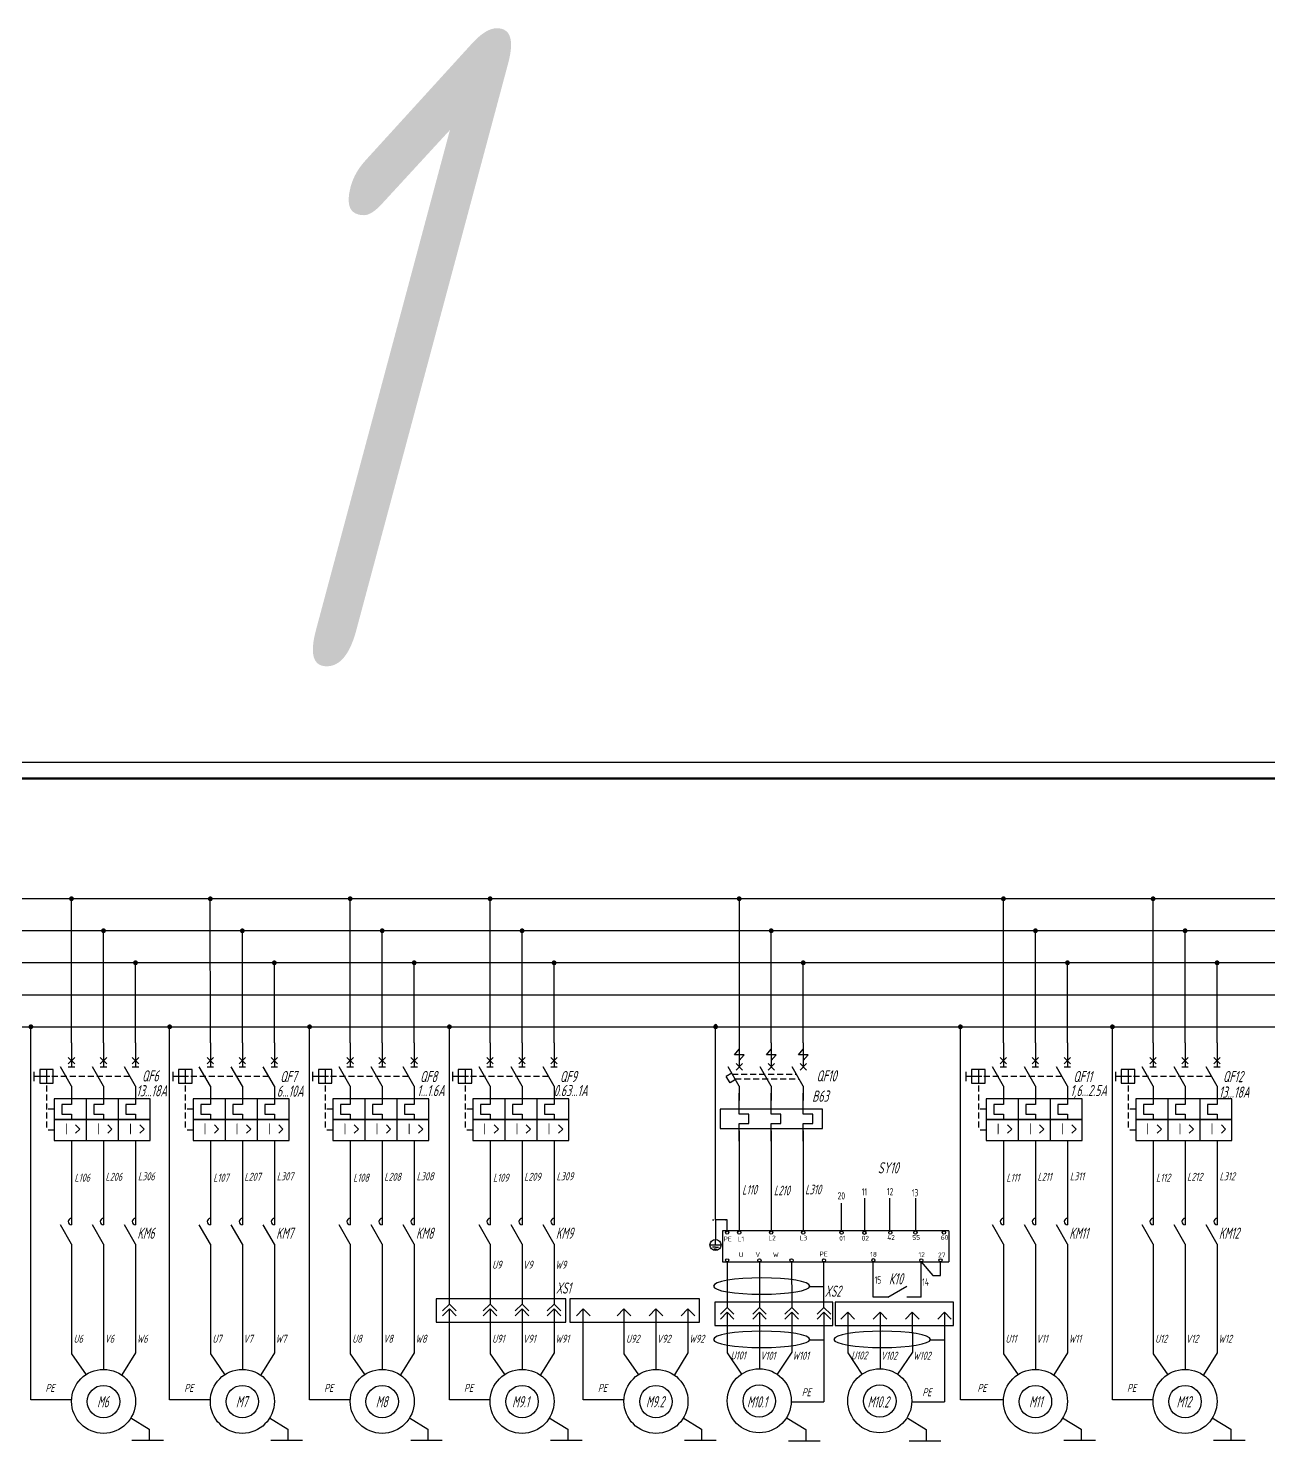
# Model space of a CAD drawing. Header units: millimetres. Extents: x 14016 to 19364, y 4274 to 5404.
# Drawn here: x 15645.3 to 16032.9, y 4655.7 to 5096.9 of the extents above; entities that cross this region are included whole.
import ezdxf

# ---------------------------------------------------------------- set-up
doc = ezdxf.new("R2010")
doc.units = ezdxf.units.MM
doc.header["$LTSCALE"] = 15
for name, pattern in [('DOT', [0.25, 0, -0.25]), ('HIDDEN2', [0.1875, 0.125, -0.0625]), ('K5LT_BASIC', [0])]:
    doc.linetypes.add(name, pattern=pattern)
doc.layers.add('0.35 TEXT', color=7, linetype='Continuous', lineweight=35)
doc.layers.add('LWT 0.6', color=7, linetype='Continuous', lineweight=50)
doc.layers.add('ШТРИХОВАЯ 2', color=7, linetype='HIDDEN2')
doc.styles.add('33', font='gost.shx', dxfattribs={"width": 0.7, "oblique": 15, "height": 3.5})
doc.styles.add('34', font='gost.shx', dxfattribs={"width": 0.8, "oblique": 15, "height": 3.5})
doc.styles.add('OPIS', font='TXT.SHX', dxfattribs={"height": 1.5})

# ---------------------------------------------------------------- blocks, each defined once
blk = doc.blocks.new('UZIEMIENIE')
for p, q in [((0, 0), (4.85, 0)), ((2.43, 0), (2.43, 2.43)), ((2.43, -0.92), (1.05, -0.92)), ((2.43, -1.78), (1.64, -1.78)), ((2.43, -0.92), (3.8, -0.92)), ((2.43, -1.78), (3.21, -1.78))]:
    blk.add_line(p, q)
blk.add_circle((2.43, 0), 2.43)
blk = doc.blocks.new('НР контакт')
at = {"linetype": 'K5LT_BASIC'}
for p, q in [((4.5, 0), (0, 0)), ((4.5, 0), (10.5, 3.46)), ((15, 0), (10.5, 0))]:
    blk.add_line(p, q, dxfattribs=at)
blk = doc.blocks.new('Реле тепловое 3 ф')
at = {"linetype": 'K5LT_BASIC'}
for p, q in [((0, -6.5), (0, 0)), ((10, -6.5), (10, 0)), ((20, -6.5), (20, 0)), ((6, -5), (-6, -5)), ((-6, -5), (-6, -11)), ((3, -6.5), (0, -6.5)), ((3, -9.5), (3, -6.5)), ((16, -5), (4, -5)), ((13, -6.5), (10, -6.5)), ((13, -9.5), (13, -6.5)), ((26, -5), (14, -5)), ((23, -6.5), (20, -6.5)), ((23, -9.5), (23, -6.5)), ((26, -11), (26, -5)), ((-6, -11), (6, -11)), ((0, -9.5), (3, -9.5)), ((0, -15), (0, -9.5)), ((4, -11), (16, -11)), ((10, -9.5), (13, -9.5)), ((10, -15), (10, -9.5)), ((14, -11), (26, -11)), ((20, -9.5), (23, -9.5)), ((20, -15), (20, -9.5))]:
    blk.add_line(p, q, dxfattribs=at)
blk = doc.blocks.new('Контактор 3 ф')
at = {"linetype": 'K5LT_BASIC'}
for p, q in [((0, 0), (0, -4.5)), ((10, 0), (10, -4.5)), ((20, 0), (20, -4.5)), ((0, -10.5), (-3.46, -4.5)), ((10, -10.5), (6.54, -4.5)), ((20, -10.5), (16.54, -4.5)), ((0, -10.5), (0, -15)), ((10, -10.5), (10, -15)), ((20, -10.5), (20, -15))]:
    blk.add_line(p, q, dxfattribs=at)
for centre in [(0, -3.5), (10, -3.5), (20, -3.5)]:
    blk.add_arc(centre, 1, 90, 270, dxfattribs=at)
blk = doc.blocks.new('QF+KK')
for p, q in [((0, 0), (0, -7.5)), ((10, 0), (10, -7.5)), ((20, 0), (20, -7.5)), ((-7.83, -8.38), (-7.83, -12.62)), ((0, -13.5), (-3.46, -7.5)), ((-1, -6.54), (1, -4.54)), ((-1, -4.54), (1, -6.54)), ((-1, -7.5), (1, -7.5)), ((10, -13.5), (6.54, -7.5)), ((9, -6.54), (11, -4.54)), ((9, -4.54), (11, -6.54)), ((9, -7.5), (11, -7.5)), ((20, -13.5), (16.54, -7.5)), ((19, -6.54), (21, -4.54)), ((19, -4.54), (21, -6.54)), ((19, -7.5), (21, -7.5)), ((-11.63, -11.98), (-11.63, -9.02)), ((-9.6, -10.5), (-11.63, -10.5)), ((-6.78, -10.5), (-9.95, -10.5)), ((0, -13.5), (0, -18)), ((4.62, -17.5), (4.62, -24)), ((10, -13.5), (10, -18)), ((14.62, -17.5), (14.62, -24)), ((20, -13.5), (20, -18)), ((0, -19.25), (-3, -19.25)), ((-3, -19.25), (-3, -22.25)), ((0, -18), (0, -19.25)), ((10, -19.25), (7, -19.25)), ((7, -19.25), (7, -22.25)), ((10, -18), (10, -19.25)), ((20, -19.25), (17, -19.25)), ((17, -19.25), (17, -22.25)), ((20, -18), (20, -19.25)), ((-3, -22.25), (0, -22.25)), ((0, -22.25), (0, -24)), ((1.29, -25.61), (2.6, -26.93)), ((4.62, -24), (4.62, -30.5)), ((7, -22.25), (10, -22.25)), ((10, -22.25), (10, -24)), ((11.31, -25.61), (12.63, -26.93)), ((14.62, -24), (14.62, -30.5)), ((17, -22.25), (20, -22.25)), ((20, -22.25), (20, -24)), ((21.37, -25.61), (22.68, -26.93)), ((0, -30.5), (0, -38)), ((2.6, -26.93), (1.29, -28.24)), ((10, -30.5), (10, -38)), ((12.63, -26.93), (11.31, -28.24)), ((20, -30.5), (20, -38)), ((22.68, -26.93), (21.37, -28.24))]:
    blk.add_line(p, q)
for points in [[(-9.95, -12.62), (-5.71, -12.62), (-5.71, -8.38), (-9.95, -8.38)], [(-5.38, -24), (24.62, -24), (24.62, -17.5), (-5.38, -17.5)], [(-5.38, -30.5), (24.62, -30.5), (24.62, -24), (-5.38, -24)]]:
    blk.add_lwpolyline(points, close=True)
at = {"layer": 'ШТРИХОВАЯ 2'}
for p, q in [((18.27, -10.5), (-7.83, -10.5)), ((-7.83, -10.5), (-7.83, -27.25)), ((-5.38, -20.75), (-7.83, -20.75)), ((-5.38, -27.25), (-7.83, -27.25))]:
    blk.add_line(p, q, dxfattribs=at)
at = {"layer": '0.35 TEXT', "style": '34', "width": 0.75}
for p in [(-2, -28.65), (8.03, -28.65), (18.08, -28.65)]:
    blk.add_text('I ', height=3.5, dxfattribs=at).set_placement(p)

msp = doc.modelspace()

# ---------------------------------------------------------------- linework, layer by layer
for p, q in [((16477, 4867.56, -0.02), (15216, 4867.56, -0.02)), ((16455.42, 4824.98, -0.02), (15281.21, 4824.98, -0.02)), ((15658.81, 4779.98, -0.02), (15658.8, 4824.98, -0.02)), ((15702.19, 4779.98, -0.02), (15702.18, 4824.98, -0.02)), ((15745.89, 4779.98, -0.02), (15745.89, 4824.98, -0.02)), ((15789.61, 4779.98, -0.02), (15789.6, 4824.98, -0.02)), ((15867.46, 4825, -0.02), (15867.46, 4774.54, -0.02)), ((15950.02, 4779.98, -0.02), (15950.02, 4824.98, -0.02)), ((15996.78, 4779.98, -0.02), (15996.78, 4824.98, -0.02)), ((16455.42, 4814.98, -0.02), (15281.21, 4814.98, -0.02)), ((15668.81, 4779.98, -0.02), (15668.81, 4814.98, -0.02)), ((15712.19, 4779.98, -0.02), (15712.19, 4814.98, -0.02)), ((15755.89, 4779.98, -0.02), (15755.89, 4814.98, -0.02)), ((15799.61, 4779.98, -0.02), (15799.61, 4814.98, -0.02)), ((15877.46, 4779.98, -0.02), (15877.46, 4814.98, -0.02)), ((15960.02, 4779.98, -0.02), (15960.02, 4814.98, -0.02)), ((16006.78, 4779.98, -0.02), (16006.78, 4814.98, -0.02)), ((16455.42, 4804.98, -0.02), (15281.21, 4804.98, -0.02)), ((15678.81, 4779.98, -0.02), (15678.81, 4804.98, -0.02)), ((15722.19, 4779.98, -0.02), (15722.19, 4804.98, -0.02)), ((15765.89, 4779.98, -0.02), (15765.89, 4804.98, -0.02)), ((15809.61, 4779.98, -0.02), (15809.61, 4804.98, -0.02)), ((15887.46, 4779.98, -0.02), (15887.46, 4804.98, -0.02)), ((15970.02, 4779.98, -0.02), (15970.02, 4804.98, -0.02)), ((16016.78, 4779.98, -0.02), (16016.78, 4804.98, -0.02)), ((15281.21, 4794.98, -0.02), (16455.42, 4794.98, -0.02)), ((15253.76, 4784.98, -0.02), (16455.42, 4784.98, -0.02)), ((15646.1, 4668.42, -0.02), (15646.1, 4785.36, -0.02)), ((15689.48, 4668.42, -0.02), (15689.48, 4785.36, -0.02)), ((15733.19, 4668.42, -0.02), (15733.19, 4785.36, -0.02)), ((15776.9, 4698.34, -0.02), (15776.9, 4785.36, -0.02)), ((15860.08, 4724.68, -0.02), (15860.08, 4785.36, -0.02)), ((15936.58, 4668.42, -0.02), (15936.58, 4785.36, -0.02)), ((15984.08, 4668.42, -0.02), (15984.08, 4785.36, -0.02)), ((15658.81, 4779.98, -0.02), (15658.81, 4772.48, -0.02)), ((15668.81, 4779.98, -0.02), (15668.81, 4772.48, -0.02)), ((15678.81, 4779.98, -0.02), (15678.81, 4772.48, -0.02)), ((15702.19, 4779.98, -0.02), (15702.19, 4772.48, -0.02)), ((15712.19, 4779.98, -0.02), (15712.19, 4772.48, -0.02)), ((15722.19, 4779.98, -0.02), (15722.19, 4772.48, -0.02)), ((15745.89, 4779.98, -0.02), (15745.89, 4772.48, -0.02)), ((15755.89, 4779.98, -0.02), (15755.89, 4772.48, -0.02)), ((15765.89, 4779.98, -0.02), (15765.89, 4772.48, -0.02)), ((15789.61, 4779.98, -0.02), (15789.61, 4772.48, -0.02)), ((15799.61, 4779.98, -0.02), (15799.61, 4772.48, -0.02)), ((15809.61, 4779.98, -0.02), (15809.61, 4772.48, -0.02)), ((15867.46, 4779.98, -0.02), (15867.46, 4772.48, -0.02)), ((15877.46, 4779.98, -0.02), (15877.46, 4772.48, -0.02)), ((15887.46, 4779.98, -0.02), (15887.46, 4772.48, -0.02)), ((15950.02, 4779.98, -0.02), (15950.02, 4772.48, -0.02)), ((15960.02, 4779.98, -0.02), (15960.02, 4772.48, -0.02)), ((15970.02, 4779.98, -0.02), (15970.02, 4772.48, -0.02)), ((15996.78, 4779.98, -0.02), (15996.78, 4772.48, -0.02)), ((16006.78, 4779.98, -0.02), (16006.78, 4772.48, -0.02)), ((16016.78, 4779.98, -0.02), (16016.78, 4772.48, -0.02)), ((15865.96, 4776.23, -0.02), (15867.46, 4777.98, -0.02)), ((15868.96, 4776.23, -0.02), (15865.96, 4776.23, -0.02)), ((15867.46, 4774.48, -0.02), (15868.96, 4776.23, -0.02)), ((15875.96, 4776.23, -0.02), (15877.46, 4777.98, -0.02)), ((15878.96, 4776.23, -0.02), (15875.96, 4776.23, -0.02)), ((15877.46, 4774.48, -0.02), (15878.96, 4776.23, -0.02)), ((15885.96, 4776.23, -0.02), (15887.46, 4777.98, -0.02)), ((15888.96, 4776.23, -0.02), (15885.96, 4776.23, -0.02)), ((15887.46, 4774.48, -0.02), (15888.96, 4776.23, -0.02)), ((15865.15, 4770.48, -0.02), (15863.42, 4769.48, -0.02)), ((15867.46, 4766.48, -0.02), (15864, 4772.48, -0.02)), ((15866.46, 4771.48, -0.02), (15868.46, 4773.48, -0.02)), ((15866.46, 4773.48, -0.02), (15868.46, 4771.48, -0.02)), ((15877.46, 4766.48, -0.02), (15874, 4772.48, -0.02)), ((15876.46, 4771.48, -0.02), (15878.46, 4773.48, -0.02)), ((15876.46, 4773.48, -0.02), (15878.46, 4771.48, -0.02)), ((15887.46, 4766.48, -0.02), (15884, 4772.48, -0.02)), ((15886.46, 4771.48, -0.02), (15888.46, 4773.48, -0.02)), ((15886.46, 4773.48, -0.02), (15888.46, 4771.48, -0.02)), ((15864.58, 4767.48, -0.02), (15863.42, 4769.48, -0.02)), ((15866.31, 4768.48, -0.02), (15864.58, 4767.48, -0.02)), ((15867.46, 4766.48, -0.02), (15867.46, 4761.98, -0.02)), ((15877.46, 4766.48, -0.02), (15877.46, 4761.98, -0.02)), ((15887.46, 4766.48, -0.02), (15887.46, 4761.98, -0.02)), ((15658.81, 4749.48, -0.02), (15658.81, 4727.62, -0.02)), ((15668.81, 4749.48, -0.02), (15668.81, 4727.62, -0.02)), ((15678.81, 4749.48, -0.02), (15678.81, 4727.62, -0.02)), ((15702.19, 4749.48, -0.02), (15702.19, 4727.62, -0.02)), ((15712.19, 4749.48, -0.02), (15712.19, 4727.62, -0.02)), ((15722.19, 4749.48, -0.02), (15722.19, 4727.62, -0.02)), ((15745.89, 4749.48, -0.02), (15745.89, 4727.62, -0.02)), ((15755.89, 4749.48, -0.02), (15755.89, 4727.62, -0.02)), ((15765.89, 4749.48, -0.02), (15765.89, 4727.62, -0.02)), ((15789.61, 4749.48, -0.02), (15789.61, 4727.62, -0.02)), ((15799.61, 4749.48, -0.02), (15799.61, 4727.62, -0.02)), ((15809.61, 4749.48, -0.02), (15809.61, 4727.62, -0.02)), ((15867.46, 4752.48, -0.02), (15867.46, 4735.95, -0.02)), ((15877.46, 4752.48, -0.02), (15877.46, 4735.95, -0.02)), ((15887.46, 4752.48, -0.02), (15887.46, 4735.95, -0.02)), ((15950.02, 4749.48, -0.02), (15950.02, 4727.62, -0.02)), ((15960.02, 4749.48, -0.02), (15960.02, 4727.62, -0.02)), ((15970.02, 4749.48, -0.02), (15970.02, 4727.62, -0.02)), ((15996.78, 4749.48, -0.02), (15996.78, 4727.62, -0.02)), ((16006.78, 4749.48, -0.02), (16006.78, 4727.62, -0.02)), ((16016.78, 4749.48, -0.02), (16016.78, 4727.62, -0.02)), ((15867.46, 4735.95, -0.02), (15867.46, 4721.19, -0.02)), ((15877.46, 4735.95, -0.02), (15877.46, 4721.19, -0.02)), ((15887.46, 4735.95, -0.02), (15887.46, 4721.19, -0.02)), ((15906.59, 4731.45, -0.02), (15906.58, 4721.19, -0.02)), ((15922.52, 4731.45, -0.02), (15922.52, 4721.19, -0.02)), ((15863.69, 4724.68, -0.02), (15860.08, 4724.68, -0.02)), ((15863.69, 4721.19, -0.02), (15863.69, 4724.68, -0.02)), ((15658.81, 4712.58, -0.02), (15658.81, 4682.85, -0.02)), ((15668.81, 4712.59, -0.02), (15668.81, 4677.95, -0.02)), ((15678.81, 4712.62, -0.02), (15678.81, 4683.12, -0.02)), ((15702.19, 4712.58, -0.02), (15702.19, 4682.85, -0.02)), ((15712.19, 4712.59, -0.02), (15712.19, 4677.95, -0.02)), ((15722.19, 4712.62, -0.02), (15722.19, 4683.12, -0.02)), ((15745.89, 4712.58, -0.02), (15745.89, 4682.85, -0.02)), ((15755.89, 4712.59, -0.02), (15755.89, 4677.95, -0.02)), ((15765.89, 4712.62, -0.02), (15765.89, 4683.12, -0.02)), ((15789.61, 4712.58, -0.02), (15789.61, 4698.34, -0.02)), ((15799.61, 4712.59, -0.02), (15799.61, 4698.34, -0.02)), ((15809.61, 4712.62, -0.02), (15809.61, 4698.34, -0.02)), ((15862.21, 4711.52, -0.02), (15932.95, 4711.52, -0.02)), ((15863.68, 4711.53, -0.02), (15863.68, 4697.28, -0.02)), ((15873.78, 4711.5, -0.02), (15873.78, 4697.28, -0.02)), ((15883.82, 4711.53, -0.02), (15883.86, 4697.28, -0.02)), ((15909.36, 4700.51, -0.02), (15909.36, 4711.52, -0.02)), ((15924.35, 4705.25, -0.02), (15924.35, 4711.52, -0.02)), ((15950.02, 4712.58, -0.02), (15950.02, 4682.85, -0.02)), ((15960.02, 4712.59, -0.02), (15960.02, 4677.95, -0.02)), ((15970.02, 4712.62, -0.02), (15970.02, 4683.12, -0.02)), ((15996.78, 4712.58, -0.02), (15996.78, 4682.85, -0.02)), ((16006.78, 4712.59, -0.02), (16006.78, 4677.95, -0.02)), ((16016.78, 4712.62, -0.02), (16016.78, 4683.12, -0.02)), ((15924.36, 4700.51, -0.02), (15924.35, 4707.83, -0.02)), ((15889.52, 4703.85, -0.02), (15893.92, 4703.85, -0.02)), ((15893.92, 4697.28, -0.02), (15893.92, 4703.85, -0.02)), ((15776.9, 4698.34, -0.02), (15774.78, 4696.22, -0.02)), ((15776.9, 4696.84, -0.02), (15774.78, 4694.72, -0.02)), ((15776.9, 4698.34, -0.02), (15779.02, 4696.22, -0.02)), ((15776.9, 4696.84, -0.02), (15779.02, 4694.72, -0.02)), ((15776.9, 4668.42, -0.02), (15776.9, 4696.84, -0.02)), ((15789.61, 4698.34, -0.02), (15787.49, 4696.22, -0.02)), ((15789.61, 4696.84, -0.02), (15787.49, 4694.72, -0.02)), ((15789.61, 4698.34, -0.02), (15791.73, 4696.22, -0.02)), ((15789.61, 4696.84, -0.02), (15791.73, 4694.72, -0.02)), ((15789.61, 4696.84, -0.02), (15789.61, 4682.85, -0.02)), ((15799.61, 4698.34, -0.02), (15797.49, 4696.22, -0.02)), ((15799.61, 4696.84, -0.02), (15797.49, 4694.72, -0.02)), ((15799.61, 4698.34, -0.02), (15801.73, 4696.22, -0.02)), ((15799.61, 4696.84, -0.02), (15801.73, 4694.72, -0.02)), ((15799.61, 4696.84, -0.02), (15799.61, 4677.95, -0.02)), ((15809.61, 4698.34, -0.02), (15807.49, 4696.22, -0.02)), ((15809.61, 4696.84, -0.02), (15807.49, 4694.72, -0.02)), ((15809.61, 4698.34, -0.02), (15811.73, 4696.22, -0.02)), ((15809.61, 4696.84, -0.02), (15811.73, 4694.72, -0.02)), ((15809.61, 4696.84, -0.02), (15809.61, 4683.12, -0.02)), ((15818.74, 4696.84, -0.02), (15816.62, 4694.72, -0.02)), ((15818.74, 4696.84, -0.02), (15820.86, 4694.72, -0.02)), ((15818.74, 4668.42, -0.02), (15818.74, 4696.84, -0.02)), ((15831.45, 4696.84, -0.02), (15829.33, 4694.72, -0.02)), ((15831.45, 4696.84, -0.02), (15833.57, 4694.72, -0.02)), ((15831.45, 4696.84, -0.02), (15831.45, 4682.85, -0.02)), ((15841.45, 4696.84, -0.02), (15839.33, 4694.72, -0.02)), ((15841.45, 4696.84, -0.02), (15843.57, 4694.72, -0.02)), ((15841.45, 4696.84, -0.02), (15841.45, 4677.95, -0.02)), ((15851.45, 4696.84, -0.02), (15849.33, 4694.72, -0.02)), ((15851.45, 4696.84, -0.02), (15853.57, 4694.72, -0.02)), ((15851.45, 4696.84, -0.02), (15851.45, 4683.12, -0.02)), ((15863.68, 4697.28, -0.02), (15861.56, 4695.16, -0.02)), ((15863.68, 4695.78, -0.02), (15861.56, 4693.66, -0.02)), ((15863.68, 4695.78, -0.02), (15863.67, 4683.07, -0.02)), ((15863.68, 4697.28, -0.02), (15865.8, 4695.16, -0.02)), ((15863.68, 4695.78, -0.02), (15865.8, 4693.66, -0.02)), ((15873.78, 4697.28, -0.02), (15871.66, 4695.16, -0.02)), ((15873.78, 4695.78, -0.02), (15871.66, 4693.66, -0.02)), ((15873.78, 4697.28, -0.02), (15875.9, 4695.16, -0.02)), ((15873.78, 4695.78, -0.02), (15873.78, 4678.13, -0.02)), ((15873.78, 4695.78, -0.02), (15875.9, 4693.66, -0.02)), ((15883.86, 4697.28, -0.02), (15881.74, 4695.16, -0.02)), ((15883.86, 4695.78, -0.02), (15881.74, 4693.66, -0.02)), ((15883.86, 4697.28, -0.02), (15885.99, 4695.16, -0.02)), ((15883.86, 4695.78, -0.02), (15885.99, 4693.66, -0.02)), ((15883.87, 4695.77, -0.02), (15883.91, 4683.3, -0.02)), ((15893.92, 4697.28, -0.02), (15891.8, 4695.16, -0.02)), ((15893.92, 4695.78, -0.02), (15891.8, 4693.66, -0.02)), ((15893.92, 4697.28, -0.02), (15896.05, 4695.16, -0.02)), ((15893.92, 4695.78, -0.02), (15896.05, 4693.66, -0.02)), ((15901.35, 4695.78, -0.02), (15899.23, 4693.66, -0.02)), ((15901.35, 4695.78, -0.02), (15901.35, 4683.07, -0.02)), ((15901.35, 4695.78, -0.02), (15903.47, 4693.66, -0.02)), ((15911.45, 4695.78, -0.02), (15909.33, 4693.66, -0.02)), ((15911.45, 4695.78, -0.02), (15911.45, 4678.13, -0.02)), ((15911.45, 4695.78, -0.02), (15913.57, 4693.66, -0.02)), ((15921.54, 4695.78, -0.02), (15919.42, 4693.66, -0.02)), ((15921.54, 4695.78, -0.02), (15923.66, 4693.66, -0.02)), ((15921.55, 4695.77, -0.02), (15921.58, 4683.3, -0.02)), ((15931.6, 4695.78, -0.02), (15929.48, 4693.66, -0.02)), ((15931.6, 4695.78, -0.02), (15933.72, 4693.66, -0.02)), ((15889.52, 4687.2, -0.02), (15893.92, 4687.2, -0.02)), ((15927.19, 4687.2, -0.02), (15931.6, 4687.2, -0.02)), ((15658.81, 4682.85, -0.02), (15663.39, 4676.24, -0.02)), ((15678.81, 4683.12, -0.02), (15674.55, 4676.26, -0.02)), ((15702.19, 4682.85, -0.02), (15706.77, 4676.24, -0.02)), ((15722.19, 4683.12, -0.02), (15717.94, 4676.26, -0.02)), ((15745.89, 4682.85, -0.02), (15750.48, 4676.24, -0.02)), ((15765.89, 4683.12, -0.02), (15761.64, 4676.26, -0.02)), ((15789.61, 4682.85, -0.02), (15794.19, 4676.24, -0.02)), ((15809.61, 4683.12, -0.02), (15805.36, 4676.26, -0.02)), ((15831.45, 4682.85, -0.02), (15836.03, 4676.24, -0.02)), ((15851.45, 4683.12, -0.02), (15847.19, 4676.26, -0.02)), ((15863.67, 4683.07, -0.02), (15868.12, 4676.42, -0.02)), ((15883.91, 4683.3, -0.02), (15879.29, 4676.43, -0.02)), ((15901.35, 4683.07, -0.02), (15905.79, 4676.42, -0.02)), ((15921.58, 4683.3, -0.02), (15916.96, 4676.43, -0.02)), ((15950.02, 4682.85, -0.02), (15954.6, 4676.24, -0.02)), ((15970.02, 4683.12, -0.02), (15965.77, 4676.26, -0.02)), ((15996.78, 4682.85, -0.02), (16001.37, 4676.24, -0.02)), ((16016.78, 4683.12, -0.02), (16012.53, 4676.26, -0.02)), ((15658.79, 4668.42, -0.02), (15646.1, 4668.42, -0.02)), ((15702.17, 4668.42, -0.02), (15689.48, 4668.42, -0.02)), ((15745.88, 4668.42, -0.02), (15733.19, 4668.42, -0.02)), ((15789.59, 4668.42, -0.02), (15776.9, 4668.42, -0.02)), ((15831.43, 4668.42, -0.02), (15818.74, 4668.42, -0.02)), ((15950.04, 4668.42, -0.02), (15936.58, 4668.42, -0.02)), ((15996.77, 4668.42, -0.02), (15984.08, 4668.42, -0.02))]:
    msp.add_line(p, q)
at = {"ltscale": 2}
for p, q in [((15914.56, 4721.17, -0.02), (15914.56, 4731.4, -0.02)), ((15899.44, 4721.19, -0.02), (15899.44, 4729.92, -0.02)), ((15932.95, 4721.19, -0.02), (15862.21, 4721.19, -0.02)), ((15862.21, 4721.19, -0.02), (15862.21, 4711.52, -0.02)), ((15932.95, 4721.19, -0.02), (15932.95, 4711.52, -0.02)), ((15924.35, 4711.52, -0.02), (15927.91, 4707.27, -0.02)), ((15930.35, 4707.27, -0.02), (15930.35, 4711.52, -0.02)), ((15927.91, 4707.27, -0.02), (15930.35, 4707.27, -0.02))]:
    msp.add_line(p, q, dxfattribs=at)
at = {"linetype": 'DOT', "lineweight": 25}
for p, q in [((15859.29, 4724.68, -0.02), (15863.6, 4724.68, -0.02)), ((15863.69, 4721.19, -0.02), (15863.69, 4724.69, -0.02))]:
    msp.add_line(p, q, dxfattribs=at)
at = {"lineweight": 25}
for p, q in [((15860.08, 4724.68, -0.02), (15860.08, 4718.54, -0.02)), ((15893.93, 4703.85, -0.02), (15893.93, 4711.52, -0.02))]:
    msp.add_line(p, q, dxfattribs=at)
at = {"linetype": 'Continuous'}
for p, q in [((15893.92, 4695.78, -0.02), (15893.92, 4667.84, -0.02)), ((15931.6, 4695.78, -0.02), (15931.6, 4667.84, -0.02)), ((15883.82, 4667.84, -0.02), (15893.92, 4667.84, -0.02)), ((15921.49, 4667.84, -0.02), (15931.6, 4667.84, -0.02)), ((15677.3, 4662.83, -0.02), (15683.05, 4659.32, -0.02)), ((15720.68, 4662.83, -0.02), (15726.43, 4659.32, -0.02)), ((15764.39, 4662.83, -0.02), (15770.14, 4659.32, -0.02)), ((15808.1, 4662.83, -0.02), (15813.85, 4659.32, -0.02)), ((15849.94, 4662.83, -0.02), (15855.69, 4659.32, -0.02)), ((15882.49, 4662.68, -0.02), (15888.25, 4659.17, -0.02)), ((15920.16, 4662.68, -0.02), (15925.92, 4659.17, -0.02)), ((15968.51, 4662.83, -0.02), (15974.27, 4659.32, -0.02)), ((16015.28, 4662.83, -0.02), (16021.03, 4659.32, -0.02)), ((15677.71, 4655.8, -0.02), (15687.58, 4655.8, -0.02)), ((15683.05, 4659.32, -0.02), (15683.05, 4655.8, -0.02)), ((15721.09, 4655.8, -0.02), (15730.96, 4655.8, -0.02)), ((15726.43, 4659.32, -0.02), (15726.43, 4655.8, -0.02)), ((15764.8, 4655.8, -0.02), (15774.66, 4655.8, -0.02)), ((15770.14, 4659.32, -0.02), (15770.14, 4655.8, -0.02)), ((15808.51, 4655.8, -0.02), (15818.38, 4655.8, -0.02)), ((15813.85, 4659.32, -0.02), (15813.85, 4655.8, -0.02)), ((15850.35, 4655.8, -0.02), (15860.22, 4655.8, -0.02)), ((15855.69, 4659.32, -0.02), (15855.69, 4655.8, -0.02)), ((15882.9, 4655.65, -0.02), (15892.77, 4655.65, -0.02)), ((15888.25, 4659.17, -0.02), (15888.25, 4655.65, -0.02)), ((15920.58, 4655.65, -0.02), (15930.44, 4655.65, -0.02)), ((15925.92, 4659.17, -0.02), (15925.92, 4655.65, -0.02)), ((15968.93, 4655.8, -0.02), (15978.79, 4655.8, -0.02)), ((15974.27, 4659.32, -0.02), (15974.27, 4655.8, -0.02)), ((16015.69, 4655.8, -0.02), (16025.55, 4655.8, -0.02)), ((16021.03, 4659.32, -0.02), (16021.03, 4655.8, -0.02))]:
    msp.add_line(p, q, dxfattribs=at)
at = {"const_width": 0.75, "elevation": -0.02}
for points in [[(15658.42, 4824.98, 1), (15659.17, 4824.98, 1)], [(15701.8, 4824.98, 1), (15702.55, 4824.98, 1)], [(15745.51, 4824.98, 1), (15746.26, 4824.98, 1)], [(15789.23, 4824.98, 1), (15789.98, 4824.98, 1)], [(15867.07, 4824.98, 1), (15867.82, 4824.98, 1)], [(15867.08, 4824.98, 1), (15867.83, 4824.98, 1)], [(15949.64, 4824.98, 1), (15950.39, 4824.98, 1)], [(15996.4, 4824.98, 1), (15997.15, 4824.98, 1)], [(15668.43, 4814.98, 1), (15669.18, 4814.98, 1)], [(15711.81, 4814.98, 1), (15712.56, 4814.98, 1)], [(15755.52, 4814.98, 1), (15756.27, 4814.98, 1)], [(15799.23, 4814.98, 1), (15799.98, 4814.98, 1)], [(15877.08, 4814.98, 1), (15877.83, 4814.98, 1)], [(15877.08, 4814.98, 1), (15877.83, 4814.98, 1)], [(15959.65, 4814.98, 1), (15960.4, 4814.98, 1)], [(16006.41, 4814.98, 1), (16007.16, 4814.98, 1)], [(15678.43, 4804.98, 1), (15679.18, 4804.98, 1)], [(15721.81, 4804.98, 1), (15722.56, 4804.98, 1)], [(15765.52, 4804.98, 1), (15766.27, 4804.98, 1)], [(15809.23, 4804.98, 1), (15809.98, 4804.98, 1)], [(15887.08, 4804.98, 1), (15887.83, 4804.98, 1)], [(15887.08, 4804.98, 1), (15887.83, 4804.98, 1)], [(15969.65, 4804.98, 1), (15970.4, 4804.98, 1)], [(16016.41, 4804.98, 1), (16017.16, 4804.98, 1)], [(15645.73, 4784.98, 1), (15646.48, 4784.98, 1)], [(15689.11, 4784.98, 1), (15689.86, 4784.98, 1)], [(15732.82, 4784.98, 1), (15733.57, 4784.98, 1)], [(15776.53, 4784.98, 1), (15777.28, 4784.98, 1)], [(15859.71, 4784.98, 1), (15860.46, 4784.98, 1)], [(15936.2, 4784.98, 1), (15936.95, 4784.98, 1)], [(15983.7, 4784.98, 1), (15984.45, 4784.98, 1)]]:
    msp.add_lwpolyline(points, format="xyb", close=True, dxfattribs=at)
at = {"elevation": -0.02}
for points in [[(15772.73, 4692.69), (15813.25, 4692.69), (15813.25, 4699.99), (15772.73, 4699.99)], [(15814.57, 4692.69), (15855.09, 4692.69), (15855.09, 4699.99), (15814.57, 4699.99)], [(15859.8, 4691.63), (15896.69, 4691.63), (15896.69, 4698.92), (15859.8, 4698.92)], [(15897.48, 4691.63), (15934.37, 4691.63), (15934.37, 4698.92), (15897.48, 4698.92)]]:
    msp.add_lwpolyline(points, close=True, dxfattribs=at)
for centre, radius in [((15863.69, 4720.69, -0.02), 0.5), ((15867.46, 4720.69, -0.02), 0.5), ((15877.43, 4720.69, -0.02), 0.5), ((15887.46, 4720.69, -0.02), 0.5), ((15899.44, 4720.68, -0.02), 0.5), ((15906.59, 4720.62, -0.02), 0.5), ((15914.67, 4720.69, -0.02), 0.5), ((15922.52, 4720.69, -0.02), 0.5), ((15931.42, 4720.69, -0.02), 0.5), ((15863.68, 4712.03, -0.02), 0.5), ((15873.78, 4712, -0.02), 0.5), ((15883.82, 4712.02, -0.02), 0.5), ((15893.93, 4712.02, -0.02), 0.5), ((15909.36, 4712.08, -0.02), 0.5), ((15924.35, 4712.02, -0.02), 0.5), ((15930.35, 4712.02, -0.02), 0.5), ((15668.81, 4667.96, -0.02), 10), ((15712.19, 4667.96, -0.02), 10), ((15755.89, 4667.96, -0.02), 10), ((15799.61, 4667.96, -0.02), 10), ((15841.45, 4667.96, -0.02), 10), ((15873.71, 4668.13, -0.02), 10), ((15911.39, 4668.13, -0.02), 10), ((15960.02, 4667.96, -0.02), 10), ((16006.78, 4667.96, -0.02), 10), ((15668.81, 4667.88, -0.02), 5.07), ((15712.19, 4667.88, -0.02), 5.07), ((15755.89, 4667.88, -0.02), 5.07), ((15799.61, 4667.88, -0.02), 5.07), ((15841.45, 4667.88, -0.02), 5.07), ((15873.71, 4668.06, -0.02), 5.07), ((15911.39, 4668.06, -0.02), 5.07), ((15960.02, 4667.88, -0.02), 5.07), ((16006.78, 4667.88, -0.02), 5.07)]:
    msp.add_circle(centre, radius)
for centre, start, end in [((15658.81, 4824.8, -0.02), 0, 180), ((15658.81, 4824.8, -0.02), 180, 0), ((15702.19, 4824.8, -0.02), 0, 180), ((15702.19, 4824.8, -0.02), 180, 0), ((15745.89, 4824.8, -0.02), 0, 180), ((15745.89, 4824.8, -0.02), 180, 0), ((15789.61, 4824.8, -0.02), 0, 180), ((15789.61, 4824.8, -0.02), 180, 0), ((15867.45, 4824.8, -0.02), 0, 180), ((15867.46, 4824.8, -0.02), 0, 180), ((15867.45, 4824.8, -0.02), 180, 0), ((15867.46, 4824.8, -0.02), 180, 0), ((15950.02, 4824.8, -0.02), 0, 180), ((15950.02, 4824.8, -0.02), 180, 0), ((15996.78, 4824.8, -0.02), 0, 180), ((15996.78, 4824.8, -0.02), 180, 0), ((15668.87, 4814.8, -0.02), 0, 180), ((15668.87, 4814.8, -0.02), 180, 0), ((15712.25, 4814.8, -0.02), 0, 180), ((15712.25, 4814.8, -0.02), 180, 0), ((15755.96, 4814.8, -0.02), 0, 180), ((15755.96, 4814.8, -0.02), 180, 0), ((15799.67, 4814.8, -0.02), 0, 180), ((15799.67, 4814.8, -0.02), 180, 0), ((15877.52, 4814.8, -0.02), 0, 180), ((15877.52, 4814.8, -0.02), 180, 0), ((15877.52, 4814.8, -0.02), 0, 180), ((15877.52, 4814.8, -0.02), 180, 0), ((15960.09, 4814.8, -0.02), 0, 180), ((15960.09, 4814.8, -0.02), 180, 0), ((16006.85, 4814.8, -0.02), 0, 180), ((16006.85, 4814.8, -0.02), 180, 0), ((15678.94, 4804.8, -0.02), 0, 180), ((15678.94, 4804.8, -0.02), 180, 0), ((15722.32, 4804.8, -0.02), 0, 180), ((15722.32, 4804.8, -0.02), 180, 0), ((15766.03, 4804.8, -0.02), 0, 180), ((15766.03, 4804.8, -0.02), 180, 0), ((15809.74, 4804.8, -0.02), 0, 180), ((15809.74, 4804.8, -0.02), 180, 0), ((15887.58, 4804.8, -0.02), 0, 180), ((15887.59, 4804.8, -0.02), 0, 180), ((15887.58, 4804.8, -0.02), 180, 0), ((15887.59, 4804.8, -0.02), 180, 0), ((15970.15, 4804.8, -0.02), 0, 180), ((15970.15, 4804.8, -0.02), 180, 0), ((16016.92, 4804.8, -0.02), 0, 180), ((16016.92, 4804.8, -0.02), 180, 0), ((15860.08, 4785.36, -0.02), 0, 180), ((15860.08, 4785.36, -0.02), 180, 0)]:
    msp.add_arc(centre, 0.375, start, end)
at = {"extrusion": (0, 0, -1)}
for centre in [(15874.46, 4703.97, -0.02), (15874.46, 4687.32, -0.02), (15912.13, 4687.32, -0.02)]:
    msp.add_ellipse(centre, major_axis=(-15.08, 0), ratio=0.169734, dxfattribs=at)
at = {"layer": 'LWT 0.6'}
msp.add_line((15236, 4862.56, -0.02), (16472, 4862.56, -0.02), dxfattribs=at)
at = {"layer": 'ШТРИХОВАЯ 2'}
for p, q in [((15865.3, 4770.23, -0.02), (15885.3, 4770.23, -0.02)), ((15866.16, 4768.73, -0.02), (15886.16, 4768.73, -0.02))]:
    msp.add_line(p, q, dxfattribs=at)

# ---------------------------------------------------------------- block references
for name, p in [('QF+KK', (15658.81, 4779.98, -0.02)), ('QF+KK', (15702.19, 4779.98, -0.02)), ('QF+KK', (15745.89, 4779.98, -0.02)), ('QF+KK', (15789.61, 4779.98, -0.02)), ('QF+KK', (15950.02, 4779.98, -0.02)), ('QF+KK', (15996.78, 4779.98, -0.02)), ('Реле тепловое 3 ф', (15867.46, 4764.23, -0.02)), ('Контактор 3 ф', (15658.81, 4727.62, -0.02)), ('Контактор 3 ф', (15702.19, 4727.62, -0.02)), ('Контактор 3 ф', (15745.89, 4727.62, -0.02)), ('Контактор 3 ф', (15789.61, 4727.62, -0.02)), ('Контактор 3 ф', (15950.02, 4727.62, -0.02)), ('Контактор 3 ф', (15996.78, 4727.62, -0.02)), ('НР контакт', (15909.36, 4700.51, -0.02))]:
    msp.add_blockref(name, p)
at = {"xscale": 0.711002539814217, "yscale": 0.711002539817855, "zscale": 0.7110025398181037}
msp.add_blockref('UZIEMIENIE', (15858.32, 4716.82, -0.02), dxfattribs=at)

# ---------------------------------------------------------------- texts
at = {"ltscale": 2, "char_height": 1.5, "width": 3, "attachment_point": 1, "style": 'OPIS'}
for s, insert in [('PE', (15862.55, 4719.44, -0.02)), ('L1', (15866.98, 4719.46, -0.02)), ('L2', (15876.54, 4719.75, -0.02)), ('L3', (15886.32, 4719.75, -0.02)), ('01', (15898.7, 4719.68, -0.02)), ('02', (15905.72, 4719.68, -0.02)), ('42', (15913.71, 4719.91, -0.02)), ('55', (15921.55, 4719.91, -0.02)), ('60', (15930.46, 4719.91, -0.02)), ('U', (15867.35, 4714.53, -0.02)), ('V', (15872.51, 4714.59, -0.02)), ('W', (15877.97, 4714.53, -0.02)), ('PE', (15892.53, 4714.73, -0.02)), ('18', (15908.39, 4714.66, -0.02)), ('12', (15923.5, 4714.55, -0.02)), ('27', (15929.59, 4714.45, -0.02))]:
    msp.add_mtext(s, dxfattribs=dict(at, insert=insert))
at = {"layer": '0.35 TEXT', "oblique": 15}
for s, height, style, width, p in [('1', 200, '34', 0.75, (15701.39, 4896.95)), ('QF6', 3.5, '34', 0.8, (15680.82, 4767.88, -0.02)), ('QF7', 3.5, '34', 0.8, (15724.01, 4767.68, -0.02)), ('QF8', 3.5, '34', 0.8, (15767.72, 4767.68, -0.02)), ('QF9', 3.5, '34', 0.8, (15811.43, 4767.68, -0.02)), ('QF10', 3.5, '34', 0.8, (15891.59, 4767.88, -0.02)), ('QF11', 3.5, '34', 0.8, (15971.84, 4767.68, -0.02)), ('QF12', 3.5, '34', 0.8, (16018.6, 4767.68, -0.02)), ('13...18A', 3.5, '34', 0.8, (15679.04, 4763.25, -0.02)), ('6...10A', 3.5, '34', 0.8, (15722.97, 4763.14, -0.02)), ('1...1.6A', 3.5, '34', 0.8, (15766.79, 4763.31, -0.02)), ('0.63...1A', 3.5, '34', 0.8, (15809.48, 4763.31, -0.02)), ('1,6...2.5A', 3.5, '34', 0.8, (15970.91, 4763.31, -0.02)), ('13...18A', 3.5, '34', 0.8, (16017.31, 4762.83, -0.02)), ('B63', 3.5, '34', 0.8, (15890.24, 4761.57, -0.02)), ('L306', 2.5, '33', 0.8, (15679.56, 4737.02, -0.02)), ('L307', 2.5, '33', 0.8, (15722.94, 4737.02, -0.02)), ('L308', 2.5, '33', 0.8, (15766.65, 4737.02, -0.02)), ('L309', 2.5, '33', 0.8, (15810.36, 4737.02, -0.02)), ('L311', 2.5, '33', 0.8, (15970.78, 4737.02, -0.02)), ('L312', 2.5, '33', 0.8, (16017.54, 4737.02, -0.02)), ('L106', 2.5, '33', 0.8, (15659.72, 4736.59, -0.02)), ('L206', 2.5, '33', 0.8, (15669.42, 4736.87, -0.02)), ('L107', 2.5, '33', 0.8, (15703.1, 4736.59, -0.02)), ('L207', 2.5, '33', 0.8, (15712.8, 4736.87, -0.02)), ('L108', 2.5, '33', 0.8, (15746.81, 4736.59, -0.02)), ('L208', 2.5, '33', 0.8, (15756.51, 4736.87, -0.02)), ('L109', 2.5, '33', 0.8, (15790.52, 4736.59, -0.02)), ('L209', 2.5, '33', 0.8, (15800.22, 4736.87, -0.02)), ('L110', 3, '33', 0.8, (15868.34, 4732.58, -0.02)), ('L210', 3, '33', 0.8, (15878.28, 4732.34, -0.02)), ('L310', 3, '33', 0.8, (15888.03, 4732.64, -0.02)), ('L111', 2.5, '33', 0.8, (15950.93, 4736.59, -0.02)), ('L211', 2.5, '33', 0.8, (15960.64, 4736.87, -0.02)), ('L112', 2.5, '33', 0.8, (15997.7, 4736.59, -0.02)), ('L212', 2.5, '33', 0.8, (16007.4, 4736.87, -0.02)), ('KM6', 3.5, '34', 0.75, (15679.37, 4718.74, -0.02)), ('KM7', 3.5, '34', 0.75, (15722.75, 4718.74, -0.02)), ('KM8', 3.5, '34', 0.75, (15766.46, 4718.74, -0.02)), ('KM9', 3.5, '34', 0.75, (15810.17, 4718.74, -0.02)), ('KM11', 3.5, '34', 0.75, (15970.59, 4718.74, -0.02)), ('KM12', 3.5, '34', 0.75, (16017.35, 4718.74, -0.02)), ('U9', 2.5, '33', 0.8, (15790.24, 4709.4, -0.02)), ('V9', 2.5, '33', 0.8, (15799.89, 4709.4, -0.02)), ('W9', 2.5, '33', 0.8, (15810, 4709.4, -0.02)), ('XS1', 3.5, '34', 0.75, (15810.21, 4701.61, -0.02)), ('XS2', 3.5, '34', 0.75, (15894.2, 4700.62, -0.02)), ('U6', 2.5, '33', 0.8, (15659.44, 4686.27, -0.02)), ('V6', 2.5, '33', 0.8, (15669.09, 4686.27, -0.02)), ('W6', 2.5, '33', 0.8, (15679.19, 4686.27, -0.02)), ('U7', 2.5, '33', 0.8, (15702.82, 4686.27, -0.02)), ('V7', 2.5, '33', 0.8, (15712.47, 4686.27, -0.02)), ('W7', 2.5, '33', 0.8, (15722.57, 4686.27, -0.02)), ('U8', 2.5, '33', 0.8, (15746.52, 4686.27, -0.02)), ('V8', 2.5, '33', 0.8, (15756.17, 4686.27, -0.02)), ('W8', 2.5, '33', 0.8, (15766.28, 4686.27, -0.02)), ('U91', 2.5, '33', 0.8, (15790.24, 4686.27, -0.02)), ('V91', 2.5, '33', 0.8, (15799.89, 4686.27, -0.02)), ('W91', 2.5, '33', 0.8, (15810, 4686.27, -0.02)), ('U92', 2.5, '33', 0.8, (15832.08, 4686.27, -0.02)), ('V92', 2.5, '33', 0.8, (15841.73, 4686.27, -0.02)), ('W92', 2.5, '33', 0.8, (15851.83, 4686.27, -0.02)), ('U11', 2.5, '33', 0.8, (15950.65, 4686.27, -0.02)), ('V11', 2.5, '33', 0.8, (15960.3, 4686.27, -0.02)), ('W11', 2.5, '33', 0.8, (15970.41, 4686.27, -0.02)), ('U12', 2.5, '33', 0.8, (15997.41, 4686.27, -0.02)), ('V12', 2.5, '33', 0.8, (16007.06, 4686.27, -0.02)), ('W12', 2.5, '33', 0.8, (16017.17, 4686.27, -0.02)), ('U101', 2.5, '33', 0.8, (15864.76, 4681.05, -0.02)), ('V101', 2.5, '33', 0.8, (15874, 4680.97, -0.02)), ('W101', 2.5, '33', 0.8, (15884.11, 4680.97, -0.02)), ('U102', 2.5, '33', 0.8, (15902.43, 4681.05, -0.02)), ('V102', 2.5, '33', 0.8, (15911.67, 4680.97, -0.02)), ('W102', 2.5, '33', 0.8, (15921.78, 4680.97, -0.02)), ('PE', 2.5, '33', 0.8, (15650.67, 4670.91, -0.02)), ('PE', 2.5, '33', 0.8, (15694.05, 4670.91, -0.02)), ('PE', 2.5, '33', 0.8, (15737.76, 4670.91, -0.02)), ('PE', 2.5, '33', 0.8, (15781.47, 4670.91, -0.02)), ('PE', 2.5, '33', 0.8, (15823.31, 4670.91, -0.02)), ('PE', 2.5, '33', 0.8, (15941.89, 4670.91, -0.02)), ('PE', 2.5, '33', 0.8, (15988.65, 4670.91, -0.02)), ('M6', 3.5, '34', 0.75, (15666.81, 4666.1, -0.02)), ('M7', 3.5, '34', 0.75, (15710.19, 4666.1, -0.02)), ('M8', 3.5, '34', 0.75, (15753.9, 4666.1, -0.02)), ('M9.1', 3.5, '34', 0.75, (15796.48, 4666.1, -0.02)), ('M9.2', 3.5, '34', 0.75, (15838.32, 4666.1, -0.02)), ('M10.1', 3.5, '34', 0.75, (15869.88, 4666.03, -0.02)), ('PE', 2.5, '33', 0.8, (15887, 4669.56, -0.02)), ('M10.2', 3.5, '34', 0.75, (15907.56, 4666.03, -0.02)), ('PE', 2.5, '33', 0.8, (15924.68, 4669.56, -0.02)), ('M11', 3.5, '34', 0.75, (15958.03, 4666.1, -0.02)), ('M12', 3.5, '34', 0.75, (16004.12, 4666.1, -0.02))]:
    msp.add_text(s, height=height, dxfattribs=dict(at, style=style, width=width)).set_placement(p)
at = {"layer": '0.35 TEXT', "style": '33', "width": 0.774574}
for s, p in [('11', (15905.72, 4732.27, -0.02)), ('12', (15913.61, 4732.36, -0.02)), ('13', (15921.41, 4732, -0.02)), ('15', (15909.76, 4704.76, -0.02)), ('14', (15924.63, 4704.12, -0.02))]:
    msp.add_text(s, height=2.25, dxfattribs=at).set_placement(p)
at = {"layer": '0.35 TEXT', "style": '34', "oblique": 15, "width": 0.8, "flags": 4}
for tag, p in [('SY10', (15910.77, 4739.17, -0.02)), ('К10', (15914.21, 4704.49, -0.02))]:
    msp.add_attdef(tag, p, 'FAL', height=3.5, dxfattribs=at)
at = {"layer": '0.35 TEXT', "style": '33', "width": 0.774574, "flags": 4}
msp.add_attdef('20', (15898.22, 4731.04, -0.02), 'FAL', height=2.25, dxfattribs=at)

doc.saveas('drawing.dxf')
